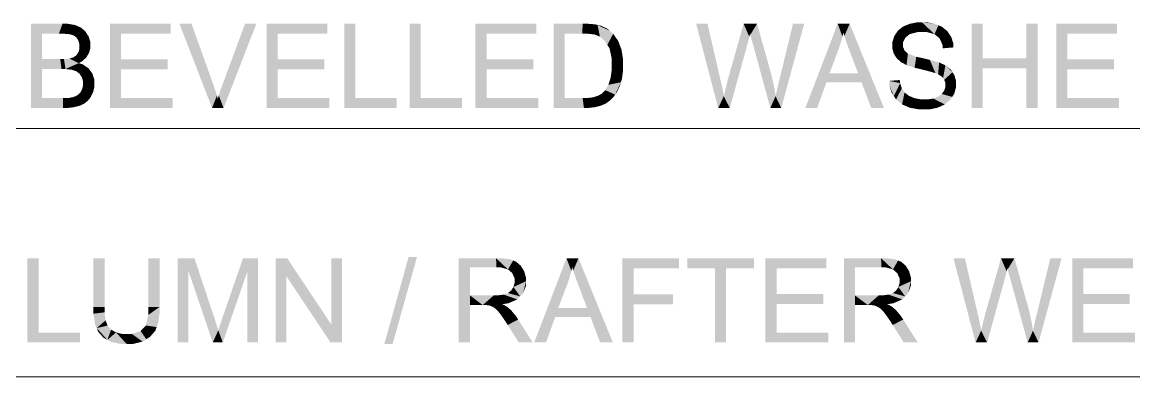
# Model space of a CAD drawing. Header units: millimetres. Extents: x 2 to 579, y 1 to 405.
# Drawn here: x 261.29 to 272.7, y 113.19 to 116.82 of the extents above; entities that cross this region are included whole.
import ezdxf

# ---------------------------------------------------------------- set-up
doc = ezdxf.new("R2010")
doc.units = ezdxf.units.MM
doc.linetypes.add('XKITLINE00', pattern=[0])
doc.layers.add('LinkedObject', color=7, linetype='Continuous', lineweight=0)

# ---------------------------------------------------------------- blocks, each defined once
blk = doc.blocks.new('*A4')
at = {"layer": 'LinkedObject'}
for points in [[(261.376, 116.807), (261.49, 116.343), (261.376, 115.943)], [(261.49, 116.445), (261.49, 116.343), (261.376, 116.807)], [(261.376, 116.807), (261.49, 116.705), (261.49, 116.445)], [(261.663, 116.705), (261.376, 116.807), (261.7, 116.807)], [(261.49, 116.705), (261.376, 116.807), (261.663, 116.705)], [(261.663, 116.705), (261.7, 116.807), (261.709, 116.705)], [(261.7, 116.807), (261.775, 116.699), (261.709, 116.705)], [(261.75, 116.807), (261.775, 116.699), (261.7, 116.807)], [(261.829, 116.794), (261.775, 116.699), (261.75, 116.807)], [(261.775, 116.699), (261.829, 116.794), (261.795, 116.693)], [(261.795, 116.693), (261.829, 116.794), (261.814, 116.687)], [(261.814, 116.687), (261.829, 116.794), (261.859, 116.781)], [(261.859, 116.781), (261.843, 116.665), (261.814, 116.687)], [(261.889, 116.768), (261.843, 116.665), (261.859, 116.781)], [(262.301, 116.441), (262.187, 115.943), (262.187, 116.807)], [(262.301, 116.441), (262.187, 116.807), (262.301, 116.705)], [(262.812, 116.705), (262.187, 116.807), (262.812, 116.807)], [(262.301, 116.705), (262.187, 116.807), (262.812, 116.705)], [(263.025, 116.807), (263.236, 115.943), (262.901, 116.807)], [(263.25, 116.18), (263.236, 115.943), (263.025, 116.807)], [(263.691, 116.807), (263.342, 116.18), (263.575, 116.807)], [(263.354, 115.943), (263.342, 116.18), (263.691, 116.807)], [(263.91, 116.441), (263.796, 115.943), (263.796, 116.807)], [(263.91, 116.441), (263.796, 116.807), (263.91, 116.705)], [(264.42, 116.705), (263.796, 116.807), (264.42, 116.807)], [(263.91, 116.705), (263.796, 116.807), (264.42, 116.705)], [(264.707, 116.807), (264.593, 115.943), (264.593, 116.807)], [(264.707, 116.045), (264.593, 115.943), (264.707, 116.807)], [(265.378, 116.807), (265.264, 115.943), (265.264, 116.807)], [(265.378, 116.045), (265.264, 115.943), (265.378, 116.807)], [(266.055, 116.441), (265.941, 115.943), (265.941, 116.807)], [(266.055, 116.441), (265.941, 116.807), (266.055, 116.705)], [(266.566, 116.705), (265.941, 116.807), (266.566, 116.807)], [(266.055, 116.705), (265.941, 116.807), (266.566, 116.705)], [(266.744, 116.807), (266.858, 116.705), (266.744, 115.943)], [(267.039, 116.705), (266.744, 116.807), (267.041, 116.807)], [(266.858, 116.705), (266.744, 116.807), (267.039, 116.705)], [(267.041, 116.807), (267.09, 116.705), (267.039, 116.705)], [(267.091, 116.807), (267.09, 116.705), (267.041, 116.807)], [(267.091, 116.807), (267.164, 116.697), (267.09, 116.705)], [(267.168, 116.801), (267.164, 116.697), (267.091, 116.807)], [(267.195, 116.795), (267.164, 116.697), (267.168, 116.801)], [(267.195, 116.795), (267.187, 116.688), (267.164, 116.697)], [(267.187, 116.688), (267.195, 116.795), (267.219, 116.675)], [(267.295, 116.756), (267.195, 116.795), (267.232, 116.787)], [(267.321, 116.733), (267.195, 116.795), (267.295, 116.756)], [(267.273, 116.627), (267.195, 116.795), (267.321, 116.733)], [(267.219, 116.675), (267.195, 116.795), (267.273, 116.627)], [(268.324, 116.807), (268.434, 115.943), (268.207, 116.807)], [(268.455, 116.241), (268.434, 115.943), (268.324, 116.807)], [(268.695, 116.807), (268.735, 116.601), (268.53, 116.224)], [(268.735, 116.601), (268.695, 116.807), (268.74, 116.622)], [(268.74, 116.622), (268.695, 116.807), (268.753, 116.673)], [(268.753, 116.673), (268.695, 116.807), (268.761, 116.703)], [(268.833, 116.807), (268.761, 116.703), (268.695, 116.807)], [(268.761, 116.703), (268.833, 116.807), (268.763, 116.693)], [(268.763, 116.693), (268.833, 116.807), (268.777, 116.643)], [(268.777, 116.643), (268.833, 116.807), (268.789, 116.602)], [(268.789, 116.602), (268.833, 116.807), (268.956, 116.37)], [(269.317, 116.807), (269.067, 116.252), (269.202, 116.807)], [(269.081, 115.943), (269.067, 116.252), (269.317, 116.807)], [(269.661, 116.807), (269.672, 116.551), (269.329, 115.943)], [(269.672, 116.551), (269.661, 116.807), (269.687, 116.592)], [(269.687, 116.592), (269.661, 116.807), (269.71, 116.675)], [(269.71, 116.675), (269.661, 116.807), (269.719, 116.717)], [(269.784, 116.807), (269.719, 116.717), (269.661, 116.807)], [(269.719, 116.717), (269.784, 116.807), (269.729, 116.681)], [(269.729, 116.681), (269.784, 116.807), (269.76, 116.592)], [(269.76, 116.592), (269.784, 116.807), (269.78, 116.537)], [(269.78, 116.537), (269.784, 116.807), (269.871, 116.299)], [(269.871, 116.299), (269.784, 116.807), (269.906, 116.205)], [(269.906, 116.205), (269.784, 116.807), (270.136, 115.943)], [(270.332, 116.778), (270.379, 116.683), (270.278, 116.735)], [(270.403, 116.702), (270.332, 116.778), (270.368, 116.793)], [(270.379, 116.683), (270.332, 116.778), (270.403, 116.702)], [(270.403, 116.807), (270.479, 116.721), (270.368, 116.793)], [(270.368, 116.793), (270.479, 116.721), (270.403, 116.702)], [(270.482, 116.822), (270.479, 116.721), (270.403, 116.807)], [(270.526, 116.822), (270.479, 116.721), (270.482, 116.822)], [(270.479, 116.721), (270.526, 116.822), (270.53, 116.721)], [(270.526, 116.822), (270.58, 116.721), (270.53, 116.721)], [(270.659, 116.807), (270.526, 116.822), (270.574, 116.822)], [(270.695, 116.791), (270.526, 116.822), (270.659, 116.807)], [(270.655, 116.7), (270.526, 116.822), (270.695, 116.791)], [(270.58, 116.721), (270.526, 116.822), (270.655, 116.7)], [(270.695, 116.791), (270.681, 116.679), (270.655, 116.7)], [(270.732, 116.776), (270.681, 116.679), (270.695, 116.791)], [(271.15, 116.452), (271.036, 115.943), (271.036, 116.807)], [(271.15, 116.452), (271.036, 116.807), (271.15, 116.807)], [(271.713, 116.807), (271.599, 116.452), (271.599, 116.807)], [(271.599, 116.35), (271.599, 116.452), (271.713, 116.807)], [(271.599, 116.35), (271.713, 116.807), (271.713, 115.943)], [(272.019, 116.441), (271.905, 115.943), (271.905, 116.807)], [(272.019, 116.441), (271.905, 116.807), (272.019, 116.705)], [(272.53, 116.705), (271.905, 116.807), (272.53, 116.807)], [(272.019, 116.705), (271.905, 116.807), (272.53, 116.705)], [(261.936, 116.728), (261.843, 116.665), (261.889, 116.768)], [(261.953, 116.7), (261.843, 116.665), (261.936, 116.728)], [(261.843, 116.665), (261.953, 116.7), (261.854, 116.649)], [(261.953, 116.7), (261.864, 116.632), (261.854, 116.649)], [(261.864, 116.632), (261.953, 116.7), (261.874, 116.594)], [(261.874, 116.594), (261.953, 116.7), (261.987, 116.586)], [(261.987, 116.616), (261.953, 116.7), (261.97, 116.673)], [(261.987, 116.586), (261.953, 116.7), (261.987, 116.616)], [(266.744, 115.943), (266.858, 116.705), (266.858, 116.045)], [(267.321, 116.733), (267.295, 116.59), (267.273, 116.627)], [(267.356, 116.704), (267.295, 116.59), (267.321, 116.733)], [(267.407, 116.63), (267.295, 116.59), (267.356, 116.704)], [(270.259, 116.706), (270.222, 116.584), (270.241, 116.678)], [(270.356, 116.664), (270.222, 116.584), (270.259, 116.706)], [(270.241, 116.678), (270.222, 116.584), (270.222, 116.617)], [(270.332, 116.618), (270.222, 116.584), (270.356, 116.664)], [(270.278, 116.735), (270.379, 116.683), (270.259, 116.706)], [(270.259, 116.706), (270.379, 116.683), (270.356, 116.664)], [(270.681, 116.679), (270.732, 116.776), (270.706, 116.658)], [(270.706, 116.658), (270.732, 116.776), (270.808, 116.7)], [(270.808, 116.7), (270.736, 116.596), (270.706, 116.658)], [(270.808, 116.7), (270.732, 116.776), (270.788, 116.73)], [(270.828, 116.67), (270.736, 116.596), (270.808, 116.7)], [(270.849, 116.602), (270.736, 116.596), (270.828, 116.67)], [(261.863, 116.513), (261.987, 116.586), (261.957, 116.482)], [(261.874, 116.55), (261.987, 116.586), (261.863, 116.513)], [(261.987, 116.586), (261.874, 116.573), (261.874, 116.594)], [(261.874, 116.573), (261.987, 116.586), (261.874, 116.55)], [(261.957, 116.482), (261.987, 116.586), (261.972, 116.507)], [(261.972, 116.507), (261.987, 116.586), (261.987, 116.559)], [(267.295, 116.59), (267.407, 116.63), (267.318, 116.554)], [(267.318, 116.554), (267.407, 116.63), (267.424, 116.586)], [(267.424, 116.586), (267.34, 116.45), (267.318, 116.554)], [(267.441, 116.541), (267.34, 116.45), (267.424, 116.586)], [(268.53, 116.224), (268.735, 116.601), (268.553, 115.943)], [(268.956, 116.37), (268.969, 115.943), (268.789, 116.602)], [(269.329, 115.943), (269.672, 116.551), (269.577, 116.299)], [(270.222, 116.584), (270.332, 116.618), (270.332, 116.591)], [(270.332, 116.568), (270.222, 116.584), (270.332, 116.591)], [(270.222, 116.584), (270.332, 116.568), (270.222, 116.554)], [(270.222, 116.554), (270.332, 116.568), (270.237, 116.5)], [(270.237, 116.5), (270.332, 116.568), (270.252, 116.476)], [(270.252, 116.476), (270.332, 116.568), (270.349, 116.53)], [(270.85, 116.564), (270.736, 116.596), (270.849, 116.602)], [(270.736, 116.596), (270.85, 116.564), (270.741, 116.555)], [(261.69, 116.343), (261.49, 116.445), (261.677, 116.445)], [(261.49, 116.343), (261.49, 116.445), (261.69, 116.343)], [(261.731, 116.343), (261.677, 116.445), (261.715, 116.445)], [(261.69, 116.343), (261.677, 116.445), (261.731, 116.343)], [(261.77, 116.45), (261.866, 116.403), (261.715, 116.445)], [(261.715, 116.445), (261.866, 116.403), (261.731, 116.343)], [(261.786, 116.455), (261.896, 116.418), (261.77, 116.45)], [(261.866, 116.403), (261.77, 116.45), (261.896, 116.418)], [(261.808, 116.461), (261.896, 116.418), (261.786, 116.455)], [(261.841, 116.483), (261.896, 116.418), (261.808, 116.461)], [(261.957, 116.482), (261.841, 116.483), (261.863, 116.513)], [(261.942, 116.458), (261.841, 116.483), (261.957, 116.482)], [(261.896, 116.418), (261.841, 116.483), (261.942, 116.458)], [(262.301, 116.339), (262.187, 115.943), (262.301, 116.441)], [(262.78, 116.339), (262.301, 116.441), (262.78, 116.441)], [(262.301, 116.339), (262.301, 116.441), (262.78, 116.339)], [(263.91, 116.339), (263.796, 115.943), (263.91, 116.441)], [(264.389, 116.339), (263.91, 116.441), (264.389, 116.441)], [(263.91, 116.339), (263.91, 116.441), (264.389, 116.339)], [(266.055, 116.339), (265.941, 115.943), (266.055, 116.441)], [(266.534, 116.339), (266.055, 116.441), (266.534, 116.441)], [(266.055, 116.339), (266.055, 116.441), (266.534, 116.339)], [(267.457, 116.438), (267.34, 116.45), (267.441, 116.541)], [(267.457, 116.38), (267.34, 116.45), (267.457, 116.438)], [(267.34, 116.45), (267.457, 116.38), (267.34, 116.382)], [(270.349, 116.53), (270.314, 116.412), (270.252, 116.476)], [(270.252, 116.476), (270.314, 116.412), (270.268, 116.452)], [(270.366, 116.515), (270.314, 116.412), (270.349, 116.53)], [(270.314, 116.412), (270.366, 116.515), (270.344, 116.396)], [(270.344, 116.396), (270.366, 116.515), (270.382, 116.5)], [(270.344, 116.396), (270.382, 116.5), (270.368, 116.383)], [(270.368, 116.383), (270.382, 116.5), (270.451, 116.356)], [(270.451, 116.356), (270.382, 116.5), (270.468, 116.469)], [(270.451, 116.356), (270.468, 116.469), (270.511, 116.342)], [(270.511, 116.342), (270.468, 116.469), (270.538, 116.453)], [(270.511, 116.342), (270.538, 116.453), (270.57, 116.327)], [(270.57, 116.327), (270.538, 116.453), (270.607, 116.437)], [(270.57, 116.327), (270.607, 116.437), (270.647, 116.306)], [(270.647, 116.306), (270.607, 116.437), (270.665, 116.3)], [(270.665, 116.3), (270.607, 116.437), (270.692, 116.289)], [(270.703, 116.41), (270.692, 116.289), (270.607, 116.437)], [(271.15, 116.35), (271.036, 115.943), (271.15, 116.452)], [(271.15, 116.452), (271.599, 116.35), (271.15, 116.35)], [(271.599, 116.452), (271.599, 116.35), (271.15, 116.452)], [(272.019, 116.339), (271.905, 115.943), (272.019, 116.441)], [(272.498, 116.339), (272.019, 116.441), (272.498, 116.441)], [(272.019, 116.339), (272.019, 116.441), (272.498, 116.339)], [(261.376, 115.943), (261.49, 116.343), (261.49, 116.045)], [(261.731, 116.343), (261.866, 116.403), (261.795, 116.335)], [(261.866, 116.403), (261.839, 116.321), (261.795, 116.335)], [(261.839, 116.321), (261.866, 116.403), (261.873, 116.296)], [(261.965, 116.352), (261.866, 116.403), (261.905, 116.392)], [(261.873, 116.296), (261.866, 116.403), (261.965, 116.352)], [(261.873, 116.296), (261.965, 116.352), (261.886, 116.278)], [(261.886, 116.278), (261.965, 116.352), (261.898, 116.26)], [(261.898, 116.26), (261.965, 116.352), (261.986, 116.325)], [(261.986, 116.325), (261.911, 116.218), (261.898, 116.26)], [(262.007, 116.297), (261.911, 116.218), (261.986, 116.325)], [(262.301, 116.045), (262.187, 115.943), (262.301, 116.339)], [(263.91, 116.045), (263.796, 115.943), (263.91, 116.339)], [(266.055, 116.045), (265.941, 115.943), (266.055, 116.339)], [(267.34, 116.333), (267.457, 116.331), (267.329, 116.25)], [(267.329, 116.25), (267.457, 116.331), (267.434, 116.206)], [(267.457, 116.38), (267.34, 116.333), (267.34, 116.382)], [(267.457, 116.331), (267.34, 116.333), (267.457, 116.38)], [(267.434, 116.206), (267.457, 116.331), (267.446, 116.244)], [(268.979, 116.288), (268.969, 115.943), (268.956, 116.37)], [(270.729, 116.398), (270.692, 116.289), (270.703, 116.41)], [(270.692, 116.289), (270.729, 116.398), (270.731, 116.264)], [(270.731, 116.264), (270.729, 116.398), (270.767, 116.381)], [(270.731, 116.264), (270.767, 116.381), (270.743, 116.249)], [(270.743, 116.249), (270.767, 116.381), (270.755, 116.233)], [(270.767, 116.381), (270.84, 116.31), (270.755, 116.233)], [(270.84, 116.31), (270.767, 116.381), (270.822, 116.337)], [(271.036, 115.943), (271.15, 116.35), (271.15, 115.943)], [(271.599, 116.35), (271.713, 115.943), (271.599, 115.943)], [(272.019, 116.045), (271.905, 115.943), (272.019, 116.339)], [(262.028, 116.232), (261.911, 116.218), (262.007, 116.297)], [(262.028, 116.194), (261.911, 116.218), (262.028, 116.232)], [(261.911, 116.218), (262.028, 116.194), (261.911, 116.194)], [(267.274, 116.126), (267.434, 116.206), (267.376, 116.08)], [(267.306, 116.181), (267.434, 116.206), (267.274, 116.126)], [(267.317, 116.215), (267.434, 116.206), (267.306, 116.181)], [(267.434, 116.206), (267.317, 116.215), (267.329, 116.25)], [(267.376, 116.08), (267.434, 116.206), (267.394, 116.105)], [(267.394, 116.105), (267.434, 116.206), (267.423, 116.168)], [(268.466, 116.196), (268.434, 115.943), (268.455, 116.241)], [(268.528, 116.213), (268.553, 115.943), (268.508, 116.133)], [(268.53, 116.224), (268.553, 115.943), (268.528, 116.213)], [(269.013, 116.136), (268.969, 115.943), (268.979, 116.288)], [(269.067, 116.252), (269.081, 115.943), (269.054, 116.199)], [(269.545, 116.205), (269.329, 115.943), (269.577, 116.299)], [(269.329, 115.943), (269.545, 116.205), (269.45, 115.943)], [(269.577, 116.299), (269.906, 116.205), (269.545, 116.205)], [(269.871, 116.299), (269.906, 116.205), (269.577, 116.299)], [(269.906, 116.205), (270.136, 115.943), (270.006, 115.943)], [(270.302, 116.198), (270.19, 116.221), (270.298, 116.23)], [(270.19, 116.221), (270.238, 116.066), (270.191, 116.178)], [(270.302, 116.198), (270.238, 116.066), (270.19, 116.221)], [(270.755, 116.233), (270.84, 116.31), (270.767, 116.198)], [(270.767, 116.198), (270.84, 116.31), (270.858, 116.283)], [(270.767, 116.198), (270.858, 116.283), (270.767, 116.178)], [(270.767, 116.178), (270.858, 116.283), (270.767, 116.158)], [(270.858, 116.283), (270.876, 116.187), (270.767, 116.158)], [(270.876, 116.187), (270.858, 116.283), (270.876, 116.222)], [(261.885, 116.105), (261.958, 116.015), (261.863, 116.081)], [(262.002, 116.081), (261.885, 116.105), (261.902, 116.137)], [(261.99, 116.055), (261.885, 116.105), (262.002, 116.081)], [(261.958, 116.015), (261.885, 116.105), (261.99, 116.055)], [(261.902, 116.137), (262.028, 116.194), (262.002, 116.081)], [(261.911, 116.173), (262.028, 116.194), (261.902, 116.137)], [(262.028, 116.194), (261.911, 116.173), (261.911, 116.194)], [(262.002, 116.081), (262.028, 116.194), (262.015, 116.107)], [(262.015, 116.107), (262.028, 116.194), (262.028, 116.164)], [(263.263, 116.142), (263.236, 115.943), (263.25, 116.18)], [(263.286, 116.071), (263.236, 115.943), (263.263, 116.142)], [(263.328, 116.144), (263.354, 115.943), (263.305, 116.073)], [(263.342, 116.18), (263.354, 115.943), (263.328, 116.144)], [(267.297, 116.002), (267.201, 116.069), (267.239, 116.092)], [(267.254, 116.106), (267.318, 116.016), (267.239, 116.092)], [(267.239, 116.092), (267.318, 116.016), (267.297, 116.002)], [(267.376, 116.08), (267.254, 116.106), (267.274, 116.126)], [(267.358, 116.055), (267.254, 116.106), (267.376, 116.08)], [(267.318, 116.016), (267.254, 116.106), (267.358, 116.055)], [(268.484, 116.108), (268.434, 115.943), (268.466, 116.196)], [(268.491, 116.064), (268.434, 115.943), (268.484, 116.108)], [(268.508, 116.133), (268.553, 115.943), (268.491, 116.064)], [(269.023, 116.064), (268.969, 115.943), (269.013, 116.136)], [(269.032, 116.105), (269.081, 115.943), (269.023, 116.064)], [(269.054, 116.199), (269.081, 115.943), (269.032, 116.105)], [(270.191, 116.178), (270.238, 116.066), (270.215, 116.1)], [(270.32, 116.145), (270.238, 116.066), (270.302, 116.198)], [(270.238, 116.066), (270.32, 116.145), (270.26, 116.031)], [(270.26, 116.031), (270.32, 116.145), (270.322, 115.98)], [(270.334, 116.124), (270.322, 115.98), (270.32, 116.145)], [(270.348, 116.103), (270.322, 115.98), (270.334, 116.124)], [(270.348, 116.103), (270.362, 115.963), (270.322, 115.98)], [(270.391, 116.069), (270.362, 115.963), (270.348, 116.103)], [(270.742, 116.104), (270.857, 116.088), (270.73, 116.087)], [(270.754, 116.121), (270.857, 116.088), (270.742, 116.104)], [(270.754, 116.121), (270.876, 116.187), (270.857, 116.088)], [(270.767, 116.158), (270.876, 116.187), (270.754, 116.121)], [(270.857, 116.088), (270.876, 116.187), (270.876, 116.153)], [(261.49, 116.045), (261.705, 115.943), (261.376, 115.943)], [(261.705, 116.045), (261.705, 115.943), (261.49, 116.045)], [(261.705, 116.045), (261.746, 115.943), (261.705, 115.943)], [(261.733, 116.045), (261.746, 115.943), (261.705, 116.045)], [(261.772, 116.047), (261.816, 115.951), (261.733, 116.045)], [(261.733, 116.045), (261.816, 115.951), (261.746, 115.943)], [(261.783, 116.05), (261.816, 115.951), (261.772, 116.047)], [(261.844, 115.958), (261.783, 116.05), (261.803, 116.053)], [(261.816, 115.951), (261.783, 116.05), (261.844, 115.958)], [(261.836, 116.065), (261.939, 116.001), (261.803, 116.053)], [(261.803, 116.053), (261.939, 116.001), (261.844, 115.958)], [(261.85, 116.073), (261.939, 116.001), (261.836, 116.065)], [(261.844, 115.958), (261.939, 116.001), (261.873, 115.965)], [(261.939, 116.001), (261.85, 116.073), (261.863, 116.081)], [(261.863, 116.081), (261.958, 116.015), (261.939, 116.001)], [(261.873, 115.965), (261.939, 116.001), (261.92, 115.986)], [(262.187, 115.943), (262.301, 116.045), (262.832, 115.943)], [(262.832, 115.943), (262.301, 116.045), (262.832, 116.045)], [(263.295, 116.038), (263.236, 115.943), (263.286, 116.071)], [(263.236, 115.943), (263.295, 116.038), (263.354, 115.943)], [(263.305, 116.073), (263.354, 115.943), (263.295, 116.038)], [(263.796, 115.943), (263.91, 116.045), (264.44, 115.943)], [(264.44, 115.943), (263.91, 116.045), (264.44, 116.045)], [(264.593, 115.943), (264.707, 116.045), (265.132, 115.943)], [(265.132, 115.943), (264.707, 116.045), (265.132, 116.045)], [(265.264, 115.943), (265.378, 116.045), (265.803, 115.943)], [(265.803, 115.943), (265.378, 116.045), (265.803, 116.045)], [(265.941, 115.943), (266.055, 116.045), (266.586, 115.943)], [(266.586, 115.943), (266.055, 116.045), (266.586, 116.045)], [(266.858, 116.045), (267.055, 115.943), (266.744, 115.943)], [(267.042, 116.045), (267.055, 115.943), (266.858, 116.045)], [(267.042, 116.045), (267.094, 115.943), (267.055, 115.943)], [(267.085, 116.045), (267.094, 115.943), (267.042, 116.045)], [(267.194, 115.958), (267.085, 116.045), (267.152, 116.053)], [(267.164, 115.951), (267.085, 116.045), (267.194, 115.958)], [(267.094, 115.943), (267.085, 116.045), (267.164, 115.951)], [(267.176, 116.061), (267.194, 115.958), (267.152, 116.053)], [(267.201, 116.069), (267.194, 115.958), (267.176, 116.061)], [(267.194, 115.958), (267.201, 116.069), (267.224, 115.966)], [(267.276, 115.987), (267.201, 116.069), (267.297, 116.002)], [(267.224, 115.966), (267.201, 116.069), (267.276, 115.987)], [(268.491, 116.064), (268.553, 115.943), (268.434, 115.943)], [(269.023, 116.064), (269.081, 115.943), (268.969, 115.943)], [(270.362, 115.963), (270.391, 116.069), (270.401, 115.946)], [(270.42, 116.056), (270.401, 115.946), (270.391, 116.069)], [(270.45, 116.044), (270.401, 115.946), (270.42, 116.056)], [(270.45, 116.044), (270.499, 115.929), (270.401, 115.946)], [(270.516, 116.031), (270.499, 115.929), (270.45, 116.044)], [(270.516, 116.031), (270.558, 115.929), (270.499, 115.929)], [(270.553, 116.031), (270.558, 115.929), (270.516, 116.031)], [(270.553, 116.031), (270.604, 115.929), (270.558, 115.929)], [(270.585, 116.031), (270.604, 115.929), (270.553, 116.031)], [(270.643, 116.04), (270.724, 115.963), (270.585, 116.031)], [(270.585, 116.031), (270.724, 115.963), (270.604, 115.929)], [(270.668, 116.05), (270.817, 116.027), (270.643, 116.04)], [(270.761, 115.98), (270.643, 116.04), (270.817, 116.027)], [(270.724, 115.963), (270.643, 116.04), (270.761, 115.98)], [(270.693, 116.06), (270.817, 116.027), (270.668, 116.05)], [(270.73, 116.087), (270.837, 116.057), (270.693, 116.06)], [(270.693, 116.06), (270.837, 116.057), (270.817, 116.027)], [(270.837, 116.057), (270.73, 116.087), (270.857, 116.088)], [(271.905, 115.943), (272.019, 116.045), (272.55, 115.943)], [(272.55, 115.943), (272.019, 116.045), (272.55, 116.045)], [(270.604, 115.929), (270.724, 115.963), (270.687, 115.946)], [(261.454, 114.403), (261.34, 113.539), (261.34, 114.403)], [(261.454, 113.641), (261.34, 113.539), (261.454, 114.403)], [(262.132, 114.403), (262.018, 113.904), (262.018, 114.403)], [(262.132, 113.904), (262.018, 113.904), (262.132, 114.403)], [(262.697, 114.403), (262.583, 113.904), (262.583, 114.403)], [(262.697, 113.904), (262.583, 113.904), (262.697, 114.403)], [(262.883, 114.403), (262.993, 114.274), (262.883, 113.539)], [(262.993, 114.274), (262.883, 114.403), (263.055, 114.403)], [(262.993, 114.274), (263.055, 114.403), (263.243, 113.539)], [(263.243, 113.539), (263.055, 114.403), (263.259, 113.792)], [(263.554, 114.403), (263.597, 114.262), (263.346, 113.802)], [(263.707, 114.403), (263.597, 114.262), (263.554, 114.403)], [(263.597, 113.539), (263.707, 114.403), (263.707, 113.539)], [(263.597, 114.262), (263.707, 114.403), (263.597, 113.539)], [(263.89, 114.403), (264, 114.217), (263.89, 113.539)], [(264, 114.217), (263.89, 114.403), (264.007, 114.403)], [(264, 114.217), (264.007, 114.403), (264.453, 113.539)], [(264.453, 113.539), (264.007, 114.403), (264.46, 113.725)], [(264.57, 114.403), (264.46, 113.725), (264.46, 114.403)], [(264.57, 113.539), (264.46, 113.725), (264.57, 114.403)], [(265.341, 114.417), (265.005, 113.524), (265.255, 114.417)], [(265.09, 113.524), (265.005, 113.524), (265.341, 114.417)], [(265.884, 114.022), (265.77, 113.539), (265.77, 114.403)], [(265.77, 114.403), (265.884, 114.308), (265.884, 114.022)], [(266.157, 114.308), (265.77, 114.403), (266.152, 114.403)], [(265.884, 114.308), (265.77, 114.403), (266.157, 114.308)], [(266.152, 114.403), (266.205, 114.308), (266.157, 114.308)], [(266.298, 114.392), (266.152, 114.403), (266.21, 114.403)], [(266.328, 114.38), (266.152, 114.403), (266.298, 114.392)], [(266.275, 114.288), (266.152, 114.403), (266.328, 114.38)], [(266.205, 114.308), (266.152, 114.403), (266.275, 114.288)], [(266.328, 114.38), (266.298, 114.269), (266.275, 114.288)], [(266.358, 114.368), (266.298, 114.269), (266.328, 114.38)], [(266.876, 114.403), (266.888, 114.147), (266.544, 113.539)], [(266.888, 114.147), (266.876, 114.403), (266.902, 114.188)], [(266.902, 114.188), (266.876, 114.403), (266.926, 114.271)], [(266.926, 114.271), (266.876, 114.403), (266.934, 114.312)], [(266.999, 114.403), (266.934, 114.312), (266.876, 114.403)], [(266.934, 114.312), (266.999, 114.403), (266.945, 114.277)], [(266.945, 114.277), (266.999, 114.403), (266.975, 114.187)], [(266.975, 114.187), (266.999, 114.403), (266.996, 114.133)], [(266.996, 114.133), (266.999, 114.403), (267.086, 113.894)], [(267.086, 113.894), (266.999, 114.403), (267.122, 113.801)], [(267.122, 113.801), (266.999, 114.403), (267.352, 113.539)], [(267.564, 114.033), (267.45, 113.539), (267.45, 114.403)], [(267.564, 114.033), (267.45, 114.403), (267.564, 114.301)], [(268.032, 114.301), (267.45, 114.403), (268.032, 114.403)], [(267.564, 114.301), (267.45, 114.403), (268.032, 114.301)], [(268.116, 114.403), (268.4, 114.301), (268.116, 114.301)], [(268.514, 114.301), (268.4, 114.301), (268.116, 114.403)], [(268.514, 114.301), (268.116, 114.403), (268.8, 114.403)], [(268.514, 114.301), (268.8, 114.403), (268.8, 114.301)], [(269.033, 114.037), (268.919, 113.539), (268.919, 114.403)], [(269.033, 114.037), (268.919, 114.403), (269.033, 114.301)], [(269.544, 114.301), (268.919, 114.403), (269.544, 114.403)], [(269.033, 114.301), (268.919, 114.403), (269.544, 114.301)], [(269.838, 114.022), (269.724, 113.539), (269.724, 114.403)], [(269.724, 114.403), (269.838, 114.308), (269.838, 114.022)], [(270.111, 114.308), (269.724, 114.403), (270.106, 114.403)], [(269.838, 114.308), (269.724, 114.403), (270.111, 114.308)], [(270.106, 114.403), (270.159, 114.308), (270.111, 114.308)], [(270.251, 114.392), (270.106, 114.403), (270.164, 114.403)], [(270.281, 114.38), (270.106, 114.403), (270.251, 114.392)], [(270.229, 114.288), (270.106, 114.403), (270.281, 114.38)], [(270.159, 114.308), (270.106, 114.403), (270.229, 114.288)], [(270.281, 114.38), (270.251, 114.269), (270.229, 114.288)], [(270.311, 114.368), (270.251, 114.269), (270.281, 114.38)], [(270.967, 114.403), (271.077, 113.539), (270.85, 114.403)], [(271.098, 113.837), (271.077, 113.539), (270.967, 114.403)], [(271.338, 114.403), (271.378, 114.197), (271.173, 113.82)], [(271.378, 114.197), (271.338, 114.403), (271.383, 114.218)], [(271.383, 114.218), (271.338, 114.403), (271.396, 114.269)], [(271.396, 114.269), (271.338, 114.403), (271.404, 114.299)], [(271.476, 114.403), (271.404, 114.299), (271.338, 114.403)], [(271.404, 114.299), (271.476, 114.403), (271.406, 114.289)], [(271.406, 114.289), (271.476, 114.403), (271.42, 114.238)], [(271.42, 114.238), (271.476, 114.403), (271.432, 114.197)], [(271.432, 114.197), (271.476, 114.403), (271.599, 113.965)], [(271.96, 114.403), (271.71, 113.848), (271.845, 114.403)], [(271.724, 113.539), (271.71, 113.848), (271.96, 114.403)], [(272.183, 114.037), (272.069, 113.539), (272.069, 114.403)], [(272.183, 114.037), (272.069, 114.403), (272.183, 114.301)], [(272.693, 114.301), (272.069, 114.403), (272.693, 114.403)], [(272.183, 114.301), (272.069, 114.403), (272.693, 114.301)], [(262.883, 113.539), (262.993, 114.274), (262.993, 113.539)], [(266.298, 114.269), (266.358, 114.368), (266.32, 114.249)], [(266.32, 114.249), (266.358, 114.368), (266.424, 114.298)], [(266.424, 114.298), (266.342, 114.198), (266.32, 114.249)], [(266.442, 114.268), (266.342, 114.198), (266.424, 114.298)], [(266.46, 114.203), (266.342, 114.198), (266.442, 114.268)], [(266.424, 114.298), (266.358, 114.368), (266.406, 114.327)], [(268.4, 113.539), (268.514, 114.301), (268.514, 113.539)], [(268.4, 114.301), (268.514, 114.301), (268.4, 113.539)], [(270.251, 114.269), (270.311, 114.368), (270.273, 114.249)], [(270.273, 114.249), (270.311, 114.368), (270.377, 114.298)], [(270.377, 114.298), (270.296, 114.198), (270.273, 114.249)], [(270.395, 114.268), (270.296, 114.198), (270.377, 114.298)], [(270.413, 114.203), (270.296, 114.198), (270.395, 114.268)], [(270.377, 114.298), (270.311, 114.368), (270.359, 114.327)], [(263.346, 113.802), (263.597, 114.262), (263.346, 113.539)], [(263.89, 113.539), (264, 114.217), (264, 113.539)], [(266.331, 114.108), (266.46, 114.167), (266.4, 114.012)], [(266.342, 114.147), (266.46, 114.167), (266.331, 114.108)], [(266.46, 114.167), (266.342, 114.198), (266.46, 114.203)], [(266.342, 114.198), (266.46, 114.167), (266.342, 114.168)], [(266.46, 114.167), (266.342, 114.147), (266.342, 114.168)], [(266.4, 114.012), (266.46, 114.167), (266.43, 114.044)], [(266.43, 114.044), (266.46, 114.167), (266.46, 114.121)], [(270.284, 114.108), (270.413, 114.167), (270.354, 114.012)], [(270.296, 114.147), (270.413, 114.167), (270.284, 114.108)], [(270.413, 114.167), (270.296, 114.198), (270.413, 114.203)], [(270.296, 114.198), (270.413, 114.167), (270.296, 114.168)], [(270.413, 114.167), (270.296, 114.147), (270.296, 114.168)], [(270.354, 114.012), (270.413, 114.167), (270.383, 114.044)], [(270.383, 114.044), (270.413, 114.167), (270.413, 114.121)], [(271.173, 113.82), (271.378, 114.197), (271.196, 113.539)], [(271.599, 113.965), (271.612, 113.539), (271.432, 114.197)], [(266.252, 114.038), (266.4, 114.012), (266.23, 114.03)], [(266.274, 114.046), (266.4, 114.012), (266.252, 114.038)], [(266.4, 114.012), (266.274, 114.046), (266.308, 114.072)], [(266.319, 114.09), (266.4, 114.012), (266.308, 114.072)], [(266.331, 114.108), (266.4, 114.012), (266.319, 114.09)], [(266.544, 113.539), (266.888, 114.147), (266.792, 113.894)], [(269.033, 113.935), (268.919, 113.539), (269.033, 114.037)], [(269.512, 113.935), (269.033, 114.037), (269.512, 114.037)], [(269.033, 113.935), (269.033, 114.037), (269.512, 113.935)], [(270.206, 114.038), (270.354, 114.012), (270.183, 114.03)], [(270.228, 114.046), (270.354, 114.012), (270.206, 114.038)], [(270.354, 114.012), (270.228, 114.046), (270.261, 114.072)], [(270.273, 114.09), (270.354, 114.012), (270.261, 114.072)], [(270.284, 114.108), (270.354, 114.012), (270.273, 114.09)], [(272.183, 113.935), (272.069, 113.539), (272.183, 114.037)], [(272.661, 113.935), (272.183, 114.037), (272.661, 114.037)], [(272.183, 113.935), (272.183, 114.037), (272.661, 113.935)], [(265.884, 114.022), (265.884, 113.923), (265.77, 113.539)], [(265.77, 113.539), (265.884, 113.923), (265.884, 113.539)], [(266.016, 113.923), (265.884, 114.022), (266.129, 114.022)], [(265.884, 113.923), (265.884, 114.022), (266.016, 113.923)], [(266.016, 113.923), (266.129, 114.022), (266.039, 113.923)], [(266.039, 113.923), (266.129, 114.022), (266.07, 113.921)], [(266.07, 113.921), (266.129, 114.022), (266.08, 113.919)], [(266.08, 113.919), (266.129, 114.022), (266.093, 113.915)], [(266.093, 113.915), (266.129, 114.022), (266.119, 113.904)], [(266.119, 113.904), (266.129, 114.022), (266.169, 114.022)], [(266.119, 113.904), (266.169, 114.022), (266.132, 113.896)], [(266.169, 114.022), (266.217, 113.932), (266.132, 113.896)], [(266.132, 113.896), (266.217, 113.932), (266.145, 113.887)], [(266.217, 113.932), (266.174, 113.859), (266.145, 113.887)], [(266.23, 114.03), (266.217, 113.932), (266.169, 114.022)], [(266.239, 113.921), (266.174, 113.859), (266.217, 113.932)], [(266.217, 113.932), (266.23, 114.03), (266.279, 113.941)], [(266.37, 113.981), (266.23, 114.03), (266.4, 114.012)], [(266.279, 113.941), (266.23, 114.03), (266.37, 113.981)], [(267.564, 113.931), (267.45, 113.539), (267.564, 114.033)], [(267.45, 113.539), (267.564, 113.931), (267.564, 113.539)], [(267.969, 113.931), (267.564, 114.033), (267.969, 114.033)], [(267.564, 113.931), (267.564, 114.033), (267.969, 113.931)], [(269.033, 113.641), (268.919, 113.539), (269.033, 113.935)], [(269.838, 114.022), (269.838, 113.923), (269.724, 113.539)], [(269.724, 113.539), (269.838, 113.923), (269.838, 113.539)], [(269.97, 113.923), (269.838, 114.022), (270.083, 114.022)], [(269.838, 113.923), (269.838, 114.022), (269.97, 113.923)], [(269.97, 113.923), (270.083, 114.022), (269.992, 113.923)], [(269.992, 113.923), (270.083, 114.022), (270.024, 113.921)], [(270.024, 113.921), (270.083, 114.022), (270.034, 113.919)], [(270.034, 113.919), (270.083, 114.022), (270.047, 113.915)], [(270.047, 113.915), (270.083, 114.022), (270.073, 113.904)], [(270.073, 113.904), (270.083, 114.022), (270.122, 114.022)], [(270.073, 113.904), (270.122, 114.022), (270.086, 113.896)], [(270.122, 114.022), (270.17, 113.932), (270.086, 113.896)], [(270.086, 113.896), (270.17, 113.932), (270.099, 113.887)], [(270.17, 113.932), (270.128, 113.859), (270.099, 113.887)], [(270.183, 114.03), (270.17, 113.932), (270.122, 114.022)], [(270.193, 113.921), (270.128, 113.859), (270.17, 113.932)], [(270.17, 113.932), (270.183, 114.03), (270.232, 113.941)], [(270.324, 113.981), (270.183, 114.03), (270.354, 114.012)], [(270.232, 113.941), (270.183, 114.03), (270.324, 113.981)], [(271.622, 113.884), (271.612, 113.539), (271.599, 113.965)], [(272.183, 113.641), (272.069, 113.539), (272.183, 113.935)], [(262.132, 113.904), (262.018, 113.835), (262.018, 113.904)], [(262.132, 113.848), (262.018, 113.835), (262.132, 113.904)], [(262.132, 113.848), (262.051, 113.687), (262.018, 113.835)], [(262.018, 113.835), (262.051, 113.687), (262.034, 113.727)], [(262.142, 113.765), (262.051, 113.687), (262.132, 113.848)], [(262.556, 113.713), (262.697, 113.904), (262.667, 113.697)], [(262.583, 113.823), (262.697, 113.904), (262.556, 113.713)], [(262.697, 113.904), (262.583, 113.823), (262.583, 113.904)], [(262.667, 113.697), (262.697, 113.904), (262.682, 113.735)], [(262.682, 113.735), (262.697, 113.904), (262.697, 113.839)], [(266.174, 113.859), (266.239, 113.921), (266.19, 113.838)], [(266.19, 113.838), (266.239, 113.921), (266.206, 113.817)], [(266.206, 113.817), (266.239, 113.921), (266.285, 113.889)], [(266.285, 113.889), (266.247, 113.758), (266.206, 113.817)], [(266.285, 113.889), (266.239, 113.921), (266.274, 113.9)], [(266.31, 113.866), (266.247, 113.758), (266.285, 113.889)], [(266.358, 113.809), (266.247, 113.758), (266.31, 113.866)], [(266.247, 113.758), (266.358, 113.809), (266.272, 113.719)], [(266.272, 113.719), (266.358, 113.809), (266.38, 113.774)], [(266.76, 113.801), (266.544, 113.539), (266.792, 113.894)], [(266.792, 113.894), (267.122, 113.801), (266.76, 113.801)], [(267.086, 113.894), (267.122, 113.801), (266.792, 113.894)], [(270.128, 113.859), (270.193, 113.921), (270.144, 113.838)], [(270.144, 113.838), (270.193, 113.921), (270.16, 113.817)], [(270.16, 113.817), (270.193, 113.921), (270.239, 113.889)], [(270.239, 113.889), (270.201, 113.758), (270.16, 113.817)], [(270.239, 113.889), (270.193, 113.921), (270.227, 113.9)], [(270.264, 113.866), (270.201, 113.758), (270.239, 113.889)], [(270.311, 113.809), (270.201, 113.758), (270.264, 113.866)], [(270.201, 113.758), (270.311, 113.809), (270.226, 113.719)], [(270.226, 113.719), (270.311, 113.809), (270.334, 113.774)], [(271.109, 113.792), (271.077, 113.539), (271.098, 113.837)], [(271.171, 113.809), (271.196, 113.539), (271.151, 113.729)], [(271.173, 113.82), (271.196, 113.539), (271.171, 113.809)], [(271.656, 113.731), (271.612, 113.539), (271.622, 113.884)], [(271.71, 113.848), (271.724, 113.539), (271.697, 113.795)], [(262.051, 113.687), (262.142, 113.765), (262.153, 113.738)], [(262.163, 113.712), (262.051, 113.687), (262.153, 113.738)], [(262.163, 113.712), (262.161, 113.566), (262.051, 113.687)], [(262.199, 113.671), (262.161, 113.566), (262.163, 113.712)], [(262.667, 113.697), (262.529, 113.684), (262.556, 113.713)], [(262.653, 113.659), (262.529, 113.684), (262.667, 113.697)], [(263.273, 113.749), (263.243, 113.539), (263.259, 113.792)], [(263.294, 113.685), (263.243, 113.539), (263.273, 113.749)], [(263.331, 113.757), (263.346, 113.539), (263.308, 113.688)], [(263.346, 113.802), (263.346, 113.539), (263.331, 113.757)], [(264.46, 113.725), (264.57, 113.539), (264.453, 113.539)], [(266.272, 113.719), (266.38, 113.774), (266.387, 113.539)], [(266.387, 113.539), (266.38, 113.774), (266.529, 113.539)], [(266.544, 113.539), (266.76, 113.801), (266.665, 113.539)], [(267.122, 113.801), (267.352, 113.539), (267.222, 113.539)], [(270.226, 113.719), (270.334, 113.774), (270.34, 113.539)], [(270.34, 113.539), (270.334, 113.774), (270.483, 113.539)], [(271.127, 113.704), (271.077, 113.539), (271.109, 113.792)], [(271.134, 113.66), (271.077, 113.539), (271.127, 113.704)], [(271.151, 113.729), (271.196, 113.539), (271.134, 113.66)], [(271.666, 113.66), (271.612, 113.539), (271.656, 113.731)], [(271.675, 113.701), (271.724, 113.539), (271.666, 113.66)], [(271.697, 113.795), (271.724, 113.539), (271.675, 113.701)], [(261.34, 113.539), (261.454, 113.641), (261.879, 113.539)], [(261.879, 113.539), (261.454, 113.641), (261.879, 113.641)], [(262.051, 113.687), (262.161, 113.566), (262.067, 113.648)], [(262.067, 113.648), (262.161, 113.566), (262.122, 113.587)], [(262.161, 113.566), (262.199, 113.671), (262.225, 113.656)], [(262.25, 113.642), (262.161, 113.566), (262.225, 113.656)], [(262.25, 113.642), (262.359, 113.524), (262.161, 113.566)], [(262.312, 113.627), (262.359, 113.524), (262.25, 113.642)], [(262.359, 113.524), (262.312, 113.627), (262.349, 113.627)], [(262.412, 113.627), (262.359, 113.524), (262.349, 113.627)], [(262.359, 113.524), (262.412, 113.627), (262.422, 113.524)], [(262.561, 113.573), (262.412, 113.627), (262.502, 113.656)], [(262.523, 113.548), (262.412, 113.627), (262.561, 113.573)], [(262.422, 113.524), (262.412, 113.627), (262.523, 113.548)], [(262.529, 113.684), (262.599, 113.597), (262.502, 113.656)], [(262.502, 113.656), (262.599, 113.597), (262.561, 113.573)], [(262.599, 113.597), (262.529, 113.684), (262.653, 113.659)], [(263.3, 113.664), (263.243, 113.539), (263.294, 113.685)], [(263.243, 113.539), (263.3, 113.664), (263.346, 113.539)], [(263.308, 113.688), (263.346, 113.539), (263.3, 113.664)], [(268.919, 113.539), (269.033, 113.641), (269.564, 113.539)], [(269.564, 113.539), (269.033, 113.641), (269.564, 113.641)], [(271.134, 113.66), (271.196, 113.539), (271.077, 113.539)], [(271.666, 113.66), (271.724, 113.539), (271.612, 113.539)], [(272.069, 113.539), (272.183, 113.641), (272.713, 113.539)], [(272.713, 113.539), (272.183, 113.641), (272.713, 113.641)], [(262.161, 113.566), (262.359, 113.524), (262.199, 113.545)], [(262.199, 113.545), (262.359, 113.524), (262.299, 113.524)]]:
    blk.add_hatch(color=7, dxfattribs=at).paths.add_polyline_path(points, flags=17)
at = {"layer": 'LinkedObject', "color": 6, "linetype": 'XKITLINE00', "lineweight": 0}
for p, q in [((261.161, 115.733), (273.659, 115.733)), ((259.556, 113.188), (274.07, 113.188))]:
    blk.add_line(p, q, dxfattribs=at)

msp = doc.modelspace()

# ---------------------------------------------------------------- block references
at = {"lineweight": 0}
msp.add_blockref('*A4', (0, 0), dxfattribs=at)

doc.saveas('drawing.dxf')
